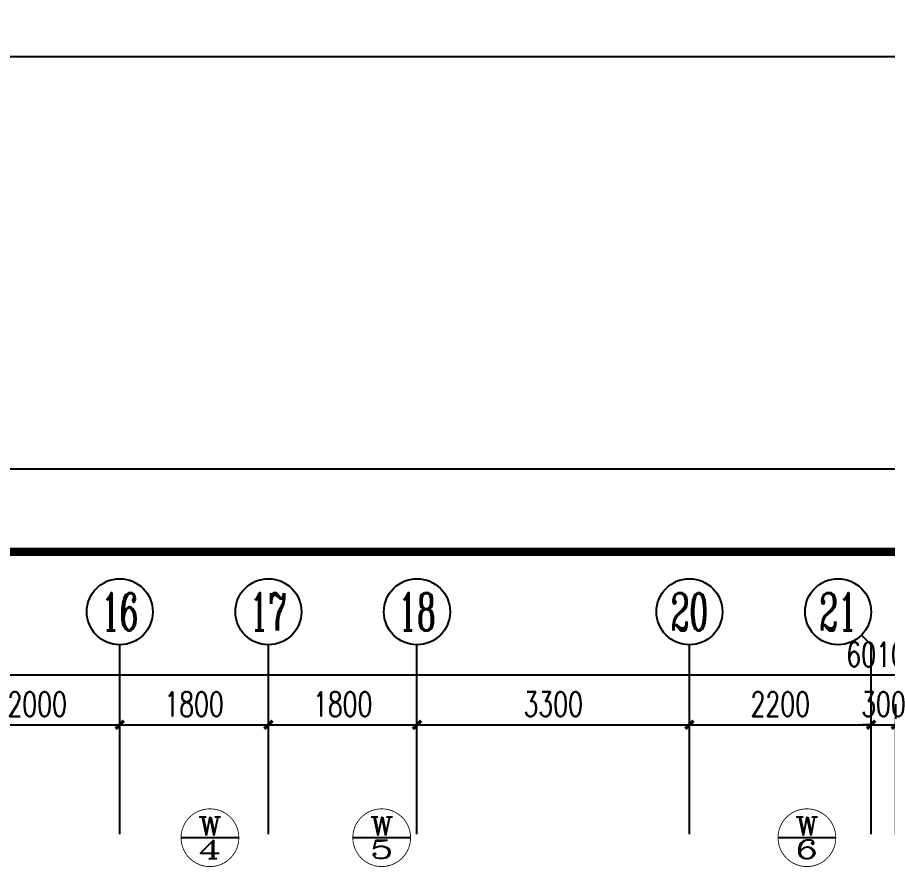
# Model space of a CAD drawing. Extents: x -287580 to -53108, y -522338 to -82629.
# Drawn here: x -236849 to -226309, y -327146 to -316940 of the extents above; entities that cross this region are included whole.
import ezdxf
from ezdxf.enums import TextEntityAlignment as Align

# ---------------------------------------------------------------- set-up
doc = ezdxf.new("R2010")
doc.units = 0
doc.header["$LTSCALE"] = 1000
doc.header["$MEASUREMENT"] = 0
for name, color, linetype in [('AXIS', 3, 'Continuous'), ('AXIS_TEXT', 7, 'Continuous'), ('PUB_TITLE', 146, 'Continuous'), ('TWT_IDEN', 3, 'Continuous'), ('TWT_TEXT', 7, 'Continuous')]:
    doc.layers.add(name, color=color, linetype=linetype)
doc.styles.add('_TCH_AXIS', font='COMPLEX', dxfattribs={"bigfont": 'GBCBIG'})
doc.styles.add('_TCH_DIM_T3', font='SIMPLEX', dxfattribs={"width": 0.705882, "bigfont": 'GBCBIG'})
doc.styles.add('_TWT_CIRCLE', font='COMPLEX', dxfattribs={"width": 1.1, "height": 3, "bigfont": 'HZTXT'})
doc.styles.add('COMPLEX', font='COMPLEX')
doc.dimstyles.new('_TCH_ARCH&&100', dxfattribs={"dimtxt": 297.5, "dimasz": 100, "dimexe": 250, "dimexo": 300, "dimgap": 100, "dimtad": 1, "dimdec": 0, "dimzin": 0, "dimdsep": 46, "dimtxsty": '_TCH_DIM_T3', "dimblk": 'ARCHTICK', "dimcen": 0.09, "dimclrt": 7, "dimazin": 2, "dimtfac": 1, "dimtdec": 0, "dimtix": 1, "dimtmove": 2, "dimatfit": 3, "dimfxl": 0, "dimtolj": 1, "dimtzin": 0, "dimarcsym": 0})

# ---------------------------------------------------------------- blocks, each defined once
blk = doc.blocks.new('_ArchTick')
at = {"color": 0, "linetype": 'ByBlock', "const_width": 0.4}
blk.add_lwpolyline([(-0.5, -0.5), (0.5, 0.5)], dxfattribs=at)
blk = doc.blocks.new('*D590')
at = {"layer": 'AXIS', "color": 0, "lineweight": -2}
for p, q in [((-237609, -326838), (-237609, -325262)), ((-235609, -326838), (-235609, -325262)), ((-237609, -325512), (-235609, -325512))]:
    blk.add_line(p, q, dxfattribs=at)
at = {"layer": 'Defpoints', "color": 0}
for p in [(-235609, -325512), (-237609, -327138), (-235609, -327138)]:
    blk.add_point(p, dxfattribs=at)
at = {"layer": 'AXIS', "color": 0, "lineweight": -2, "xscale": 100, "yscale": 100, "zscale": 100, "rotation": 180}
blk.add_blockref('_ArchTick', (-237609, -325512), dxfattribs=at)
at = {"layer": 'AXIS', "color": 0, "lineweight": -2, "xscale": 100, "yscale": 100, "zscale": 100}
blk.add_blockref('_ArchTick', (-235609, -325512), dxfattribs=at)
at = {"layer": 'AXIS', "color": 7, "insert": (-236609, -325263), "char_height": 297.5, "attachment_point": 5, "style": '_TCH_DIM_T3'}
blk.add_mtext('\\A1;2000', dxfattribs=at)
blk = doc.blocks.new('*D591')
at = {"layer": 'AXIS', "color": 0, "lineweight": -2}
for p, q in [((-235609, -326838), (-235609, -325262)), ((-233809, -326838), (-233809, -325262)), ((-235609, -325512), (-233809, -325512))]:
    blk.add_line(p, q, dxfattribs=at)
at = {"layer": 'Defpoints', "color": 0}
for p in [(-233809, -325512), (-235609, -327138), (-233809, -327138)]:
    blk.add_point(p, dxfattribs=at)
at = {"layer": 'AXIS', "color": 0, "lineweight": -2, "xscale": 100, "yscale": 100, "zscale": 100, "rotation": 180}
blk.add_blockref('_ArchTick', (-235609, -325512), dxfattribs=at)
at = {"layer": 'AXIS', "color": 0, "lineweight": -2, "xscale": 100, "yscale": 100, "zscale": 100}
blk.add_blockref('_ArchTick', (-233809, -325512), dxfattribs=at)
at = {"layer": 'AXIS', "color": 7, "insert": (-234709, -325263), "char_height": 297.5, "attachment_point": 5, "style": '_TCH_DIM_T3'}
blk.add_mtext('\\A1;1800', dxfattribs=at)
blk = doc.blocks.new('*D592')
at = {"layer": 'AXIS', "color": 0, "lineweight": -2}
for p, q in [((-233809, -326838), (-233809, -325262)), ((-232009, -326838), (-232009, -325262)), ((-233809, -325512), (-232009, -325512))]:
    blk.add_line(p, q, dxfattribs=at)
at = {"layer": 'Defpoints', "color": 0}
for p in [(-232009, -325512), (-233809, -327138), (-232009, -327138)]:
    blk.add_point(p, dxfattribs=at)
at = {"layer": 'AXIS', "color": 0, "lineweight": -2, "xscale": 100, "yscale": 100, "zscale": 100, "rotation": 180}
blk.add_blockref('_ArchTick', (-233809, -325512), dxfattribs=at)
at = {"layer": 'AXIS', "color": 0, "lineweight": -2, "xscale": 100, "yscale": 100, "zscale": 100}
blk.add_blockref('_ArchTick', (-232009, -325512), dxfattribs=at)
at = {"layer": 'AXIS', "color": 7, "insert": (-232909, -325263), "char_height": 297.5, "attachment_point": 5, "style": '_TCH_DIM_T3'}
blk.add_mtext('\\A1;1800', dxfattribs=at)
blk = doc.blocks.new('*D593')
at = {"layer": 'AXIS', "color": 0, "lineweight": -2}
for p, q in [((-232009, -326838), (-232009, -325262)), ((-228709, -326838), (-228709, -325262)), ((-232009, -325512), (-228709, -325512))]:
    blk.add_line(p, q, dxfattribs=at)
at = {"layer": 'Defpoints', "color": 0}
for p in [(-228709, -325512), (-232009, -327138), (-228709, -327138)]:
    blk.add_point(p, dxfattribs=at)
at = {"layer": 'AXIS', "color": 0, "lineweight": -2, "xscale": 100, "yscale": 100, "zscale": 100, "rotation": 180}
blk.add_blockref('_ArchTick', (-232009, -325512), dxfattribs=at)
at = {"layer": 'AXIS', "color": 0, "lineweight": -2, "xscale": 100, "yscale": 100, "zscale": 100}
blk.add_blockref('_ArchTick', (-228709, -325512), dxfattribs=at)
at = {"layer": 'AXIS', "color": 7, "insert": (-230359, -325263), "char_height": 297.5, "attachment_point": 5, "style": '_TCH_DIM_T3'}
blk.add_mtext('\\A1;3300', dxfattribs=at)
blk = doc.blocks.new('*D594')
at = {"layer": 'AXIS', "color": 0, "lineweight": -2}
for p, q in [((-228709, -326838), (-228709, -325262)), ((-226509, -326838), (-226509, -325262)), ((-228709, -325512), (-226509, -325512))]:
    blk.add_line(p, q, dxfattribs=at)
at = {"layer": 'Defpoints', "color": 0}
for p in [(-226509, -325512), (-228709, -327138), (-226509, -327138)]:
    blk.add_point(p, dxfattribs=at)
at = {"layer": 'AXIS', "color": 0, "lineweight": -2, "xscale": 100, "yscale": 100, "zscale": 100, "rotation": 180}
blk.add_blockref('_ArchTick', (-228709, -325512), dxfattribs=at)
at = {"layer": 'AXIS', "color": 0, "lineweight": -2, "xscale": 100, "yscale": 100, "zscale": 100}
blk.add_blockref('_ArchTick', (-226509, -325512), dxfattribs=at)
at = {"layer": 'AXIS', "color": 7, "insert": (-227609, -325263), "char_height": 297.5, "attachment_point": 5, "style": '_TCH_DIM_T3'}
blk.add_mtext('\\A1;2200', dxfattribs=at)
blk = doc.blocks.new('*D595')
at = {"layer": 'AXIS', "color": 0, "lineweight": -2}
for p, q in [((-226509, -326838), (-226509, -325262)), ((-226209, -326838), (-226209, -325262)), ((-226509, -325512), (-226609, -325512)), ((-226509, -325512), (-226209, -325512)), ((-226209, -325512), (-226109, -325512))]:
    blk.add_line(p, q, dxfattribs=at)
at = {"layer": 'Defpoints', "color": 0}
for p in [(-226209, -325512), (-226509, -327138), (-226209, -327138)]:
    blk.add_point(p, dxfattribs=at)
at = {"layer": 'AXIS', "color": 0, "lineweight": -2, "xscale": 100, "yscale": 100, "zscale": 100}
blk.add_blockref('_ArchTick', (-226509, -325512), dxfattribs=at)
at = {"layer": 'AXIS', "color": 0, "lineweight": -2, "xscale": 100, "yscale": 100, "zscale": 100, "rotation": 180}
blk.add_blockref('_ArchTick', (-226209, -325512), dxfattribs=at)
at = {"layer": 'AXIS', "color": 7, "insert": (-226359, -325263), "char_height": 297.5, "attachment_point": 5, "style": '_TCH_DIM_T3'}
blk.add_mtext('\\A1;300', dxfattribs=at)
blk = doc.blocks.new('*D612')
at = {"layer": 'AXIS', "color": 0, "lineweight": -2}
for p, q in [((-256409, -327035), (-256409, -324659)), ((-196309, -327035), (-196309, -324659)), ((-256409, -324909), (-196309, -324909))]:
    blk.add_line(p, q, dxfattribs=at)
at = {"layer": 'Defpoints', "color": 0}
for p in [(-196309, -324909), (-256409, -327335), (-196309, -327335)]:
    blk.add_point(p, dxfattribs=at)
at = {"layer": 'AXIS', "color": 0, "lineweight": -2, "xscale": 100, "yscale": 100, "zscale": 100, "rotation": 180}
blk.add_blockref('_ArchTick', (-256409, -324909), dxfattribs=at)
at = {"layer": 'AXIS', "color": 0, "lineweight": -2, "xscale": 100, "yscale": 100, "zscale": 100}
blk.add_blockref('_ArchTick', (-196309, -324909), dxfattribs=at)
at = {"layer": 'AXIS', "color": 7, "insert": (-226359, -324661), "char_height": 297.5, "attachment_point": 5, "style": '_TCH_DIM_T3'}
blk.add_mtext('\\A1;60100', dxfattribs=at)
blk = doc.blocks.new('_AXISO')
blk.add_circle((0, 0), 0.5)
at = {"layer": 'AXIS_TEXT', "style": 'COMPLEX', "width": 1.041667}
blk.add_attdef('A', text='', height=0.56, dxfattribs=at).set_placement((-0.25, -0.28), (0.25, -0.28), align=Align.FIT)

msp = doc.modelspace()

# ---------------------------------------------------------------- linework, layer by layer
at = {"layer": 'AXIS'}
for p, q in [((-226626, -324425.2), (-226508.8, -324542.4)), ((-235608.8, -326742.7), (-235608.8, -324542.4)), ((-233808.8, -326742.7), (-233808.8, -324542.4)), ((-232008.8, -326742.7), (-232008.8, -324542.4)), ((-228708.8, -326742.7), (-228708.8, -324542.4)), ((-226508.8, -326742.7), (-226508.8, -324542.4))]:
    msp.add_line(p, q, dxfattribs=at)
at = {"layer": 'PUB_TITLE'}
for points in [[(-265242.7, -317415.5), (-181142.7, -317415.5), (-181142.7, -258015.5), (-265242.7, -258015.5)], [(-265242.7, -381815.5), (-181142.7, -381815.5), (-181142.7, -322415.5), (-265242.7, -322415.5)]]:
    msp.add_lwpolyline(points, close=True, dxfattribs=at)
at = {"layer": 'PUB_TITLE', "const_width": 100}
msp.add_lwpolyline([(-262742.7, -380815.5), (-182142.7, -380815.5), (-182142.7, -323415.5), (-262742.7, -323415.5)], close=True, dxfattribs=at)
at = {"layer": 'TWT_IDEN'}
for p, q in [((-234166.5, -326881), (-234866.5, -326881)), ((-232086.3, -326881), (-232786.3, -326881)), ((-226936.3, -326881), (-227636.3, -326881))]:
    msp.add_line(p, q, dxfattribs=at)
at = {"layer": 'TWT_IDEN', "const_width": 10}
for points in [[(-234166.5, -326881, 1), (-234866.5, -326881, 1)], [(-232086.3, -326881, 1), (-232786.3, -326881, 1)], [(-226936.3, -326881, 1), (-227636.3, -326881, 1)]]:
    msp.add_lwpolyline(points, format="xyb", close=True, dxfattribs=at)

# ---------------------------------------------------------------- block references
at = {"layer": 'AXIS'}
ref = msp.add_blockref('_AXISO', (-235608.8, -324142.4), dxfattribs=dict(at, xscale=800, yscale=800, zscale=800))
ref.add_attrib('A', '16', dxfattribs={"layer": 'AXIS_TEXT', "height": 452.55, "style": '_TCH_AXIS', "width": 0.724138}).set_placement((-235835.1, -324368.7), (-235382.5, -324368.7), align=Align.FIT)
ref = msp.add_blockref('_AXISO', (-233808.8, -324142.4), dxfattribs=dict(at, xscale=800, yscale=800, zscale=800))
ref.add_attrib('A', '17', dxfattribs={"layer": 'AXIS_TEXT', "height": 452.55, "style": '_TCH_AXIS', "width": 0.724138}).set_placement((-234035.1, -324368.7), (-233582.5, -324368.7), align=Align.FIT)
ref = msp.add_blockref('_AXISO', (-232008.8, -324142.4), dxfattribs=dict(at, xscale=800, yscale=800, zscale=800))
ref.add_attrib('A', '18', dxfattribs={"layer": 'AXIS_TEXT', "height": 452.55, "style": '_TCH_AXIS', "width": 0.724138}).set_placement((-232235.1, -324368.7), (-231782.5, -324368.7), align=Align.FIT)
ref = msp.add_blockref('_AXISO', (-228708.8, -324142.4), dxfattribs=dict(at, xscale=800, yscale=800, zscale=800))
ref.add_attrib('A', '20', dxfattribs={"layer": 'AXIS_TEXT', "height": 452.55, "style": '_TCH_AXIS', "width": 0.617647}).set_placement((-228935.1, -324368.7), (-228482.5, -324368.7), align=Align.FIT)
ref = msp.add_blockref('_AXISO', (-226908.8, -324142.4), dxfattribs=dict(at, xscale=800, yscale=800, zscale=800))
ref.add_attrib('A', '21', dxfattribs={"layer": 'AXIS_TEXT', "height": 452.55, "style": '_TCH_AXIS', "width": 0.724138}).set_placement((-227135.1, -324368.7), (-226682.5, -324368.7), align=Align.FIT)

# ---------------------------------------------------------------- texts
at = {"layer": 'TWT_TEXT', "style": '_TWT_CIRCLE'}
for s, width, p, p2 in [('W', 1.084711, (-234657.4, -326852.8), (-234375.6, -326852.8)), ('W', 1.084711, (-232577.2, -326852.8), (-232295.4, -326852.8)), ('W', 1.084711, (-227427.2, -326852.8), (-227145.4, -326852.8)), ('4', 1.491477, (-234657.4, -327134.6), (-234375.6, -327134.6)), ('5', 1.704545, (-232577.2, -327134.6), (-232295.4, -327134.6)), ('6', 1.704545, (-227427.2, -327134.6), (-227145.4, -327134.6))]:
    msp.add_text(s, height=225.4, dxfattribs=dict(at, width=width)).set_placement(p, p2, align=Align.FIT)

# ---------------------------------------------------------------- dimensions: what is measured, and where the dimension line sits
at = {"layer": 'AXIS'}
for p1, p2, distance, picture, middle in [((-256408.8, -327335), (-196308.8, -327335), 2425.6, '*D612', (-226358.8, -324660.6)), ((-237608.8, -327137.5), (-235608.8, -327137.5), 1625.6, '*D590', (-236608.8, -325263.1)), ((-235608.8, -327137.5), (-233808.8, -327137.5), 1625.6, '*D591', (-234708.8, -325263.1)), ((-233808.8, -327137.5), (-232008.8, -327137.5), 1625.6, '*D592', (-232908.8, -325263.1)), ((-232008.8, -327137.5), (-228708.8, -327137.5), 1625.6, '*D593', (-230358.8, -325263.1)), ((-228708.8, -327137.5), (-226508.8, -327137.5), 1625.6, '*D594', (-227608.8, -325263.1)), ((-226508.8, -327137.5), (-226208.8, -327137.5), 1625.6, '*D595', (-226358.8, -325263.1))]:
    dim = msp.add_aligned_dim(p1=p1, p2=p2, distance=distance, dimstyle='_TCH_ARCH&&100', dxfattribs=at)
    dim.commit()
    dim.dimension.update_dxf_attribs({"geometry": picture, "text_midpoint": middle})

doc.saveas('drawing.dxf')
